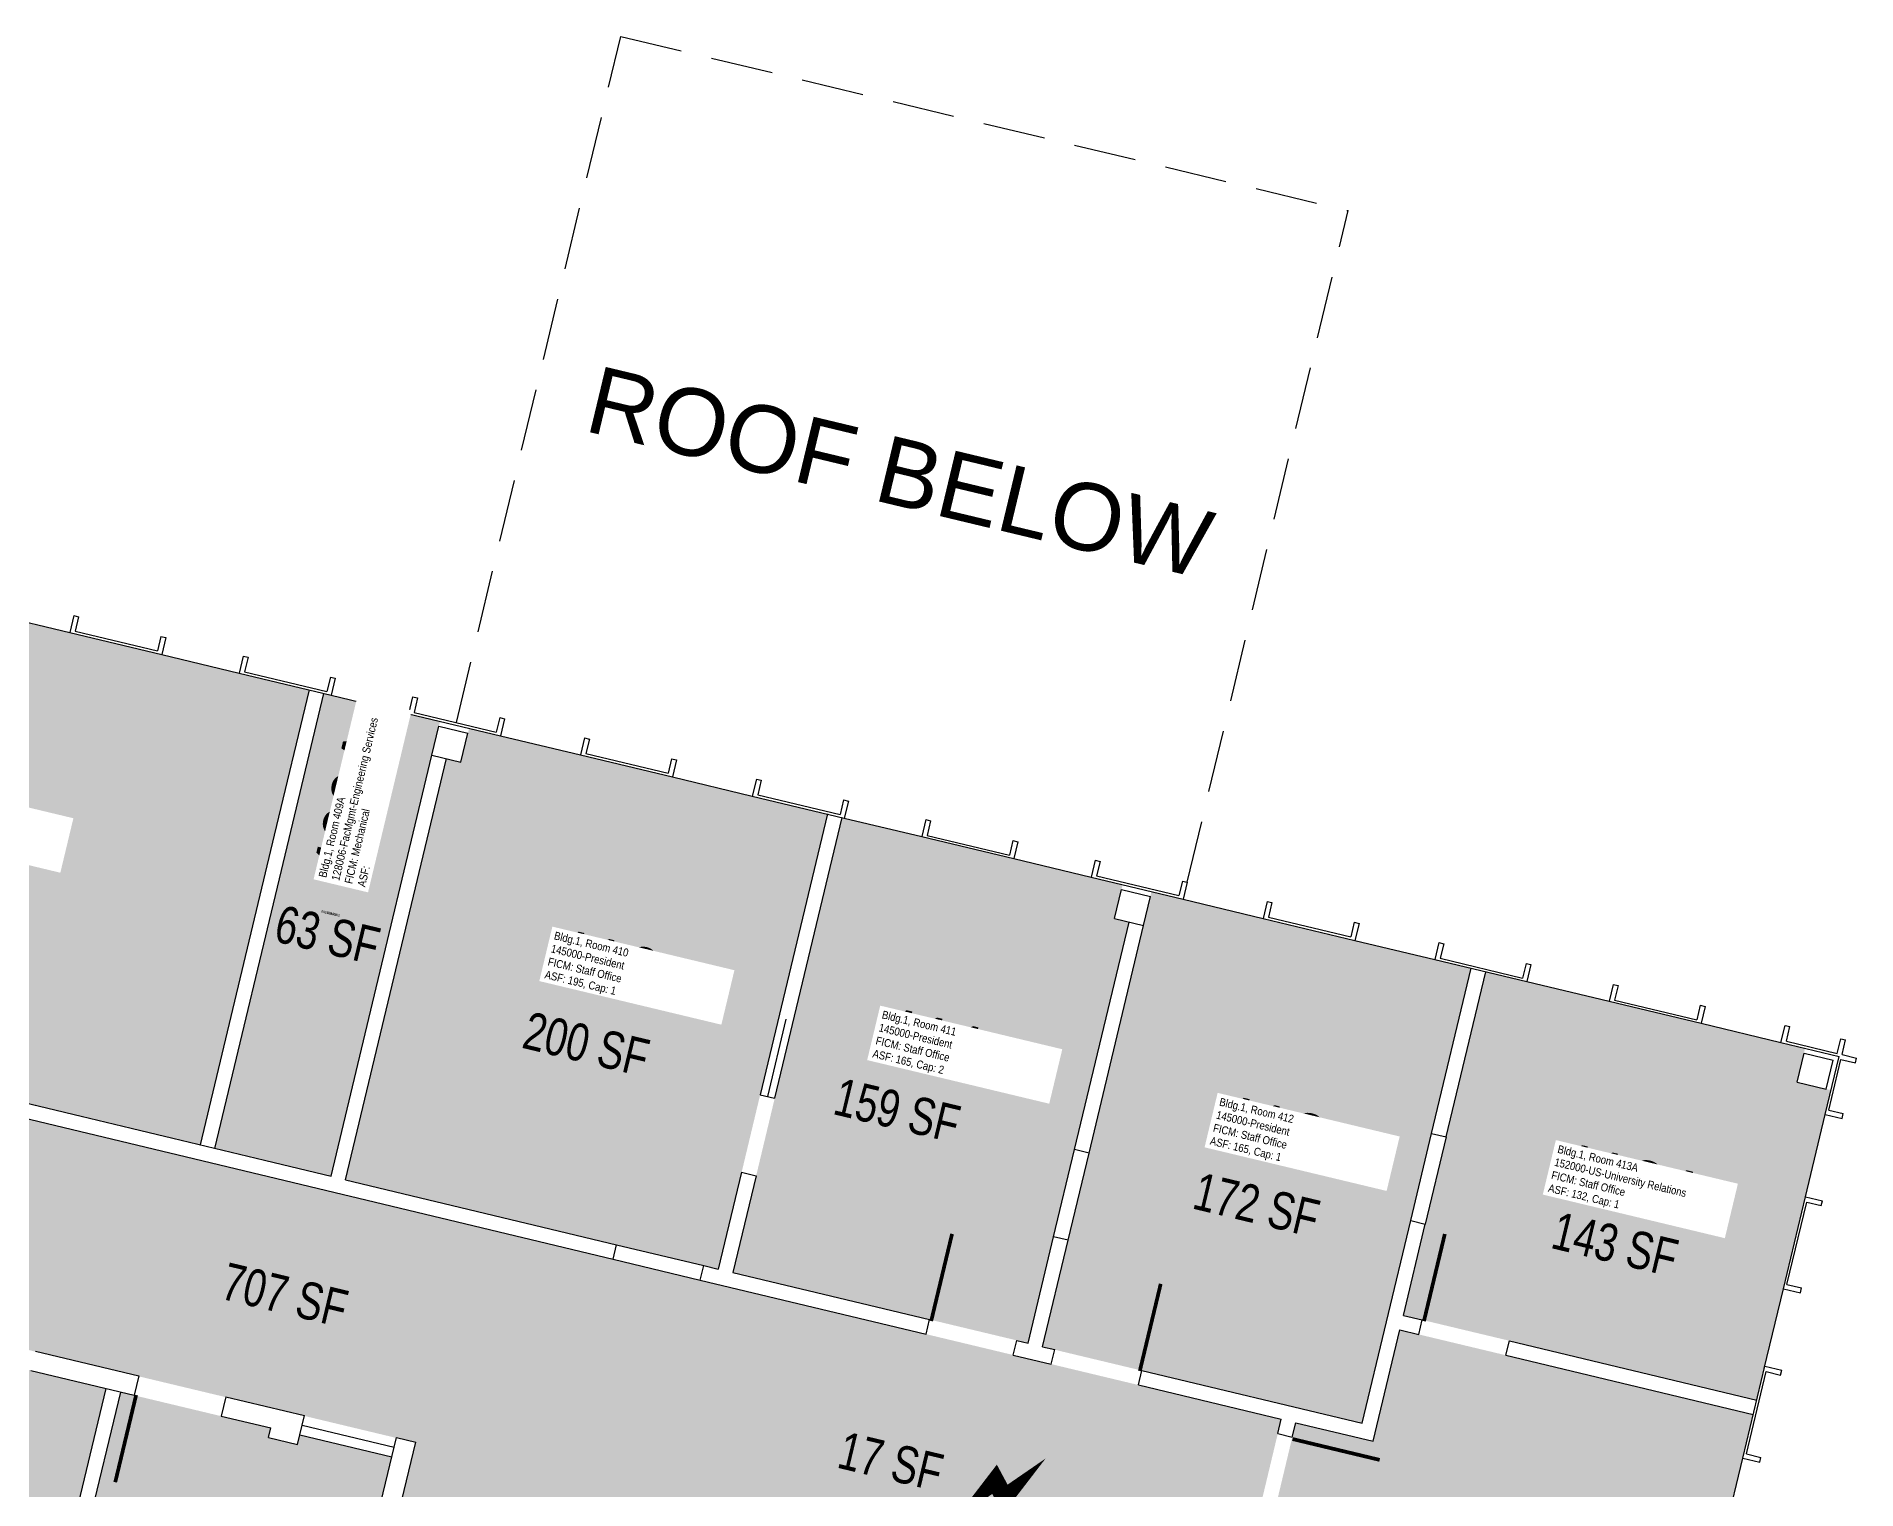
# Model space of a CAD drawing. Header units: inches. Extents: x 69220657 to 69222831, y 27675098 to 27677452.
# Drawn here: x 69222100 to 69222831, y 27676806 to 27677390 of the extents above; entities that cross this region are included whole.
import ezdxf
from ezdxf.enums import TextEntityAlignment as Align

# ---------------------------------------------------------------- set-up
doc = ezdxf.new("R2010")
doc.units = ezdxf.units.IN
doc.header["$LTSCALE"] = 100
doc.header["$MEASUREMENT"] = 0
doc.linetypes.add('DASHED2', pattern=[0.375, 0.25, -0.125])
doc.layers.get('0').update_dxf_attribs({"linetype": 'CONTINUOUS'})
for name, color, linetype in [('A-DOOR', 2, 'CONTINUOUS'), ('A-GLAZ', 1, 'CONTINUOUS'), ('A-IDEN-ICON', 4, 'CONTINUOUS'), ('A-IDEN-RNUM', 7, 'CONTINUOUS'), ('A-IDEN-SNUM', 4, 'CONTINUOUS'), ('A-IDEN-VNUM', 4, 'CONTINUOUS'), ('A-MISC', 3, 'DASHED2'), ('A-WALL', 5, 'CONTINUOUS'), ('AREA-TEXT', 3, 'CONTINUOUS'), ('Rooms-Category-Color', 7, 'CONTINUOUS'), ('Rooms-College-Color', 7, 'CONTINUOUS'), ('Rooms-Department-Color', 7, 'CONTINUOUS'), ('Rooms-Division-Color', 7, 'CONTINUOUS'), ('Rooms-Information', 7, 'CONTINUOUS')]:
    doc.layers.add(name, color=color, linetype=linetype)
doc.styles.add('Annotative', font='arial.ttf')
doc.styles.add('CP_AREA', font='arial.ttf', dxfattribs={"height": 15})
doc.styles.add('CP_ROOMSNUMBER', font='arial.ttf', dxfattribs={"height": 1})
doc.styles.add('CP_ROOMVNUMBER', font='arial.ttf', dxfattribs={"width": 0.85, "height": 0.075})

# ---------------------------------------------------------------- blocks, each defined once
blk = doc.blocks.new('CPELECT')
blk.add_lwpolyline([(0.0623, 0.0629, 0, 0.03, 0), (0.0105, -0.0168, 0.03, 0.03, 0), (-0.0105, 0.0068, 0.03, 0, 0), (-0.0623, -0.0729, 0.03, 0, 0)], format="xyseb")

msp = doc.modelspace()

# ---------------------------------------------------------------- hatches: boundary and pattern name
at = {"layer": 'Rooms-Category-Color', "true_color": 0xfa9ba3}
for points in [[(69221872.71, 27677207.8), (69221986.68, 27677180.55), (69221983.43, 27677166.93), (69221995.1, 27677164.14), (69221998.35, 27677177.76), (69222209.19, 27677127.19), (69222195.14, 27677068.56), (69222186.75, 27677033.55), (69222165.39, 27676944.37), (69221828.91, 27677024.98)], [(69222273.36, 27677111.82), (69222286.01, 27677108.79), (69222318.1, 27677101.12), (69222417.31, 27677077.4), (69222373.58, 27676894.55), (69222223.8, 27676930.37), (69222264.27, 27677099.6), (69222270.11, 27677098.2)], [(69222423.13, 27677075.94), (69222535.95, 27677048.96), (69222532.69, 27677035.34), (69222538.53, 27677033.95), (69222498.06, 27676864.72), (69222379.41, 27676893.09)], [(69222547.52, 27677046.08), (69222675.9, 27677015.38), (69222632.18, 27676832.54), (69222503.8, 27676863.24)], [(69222681.76, 27677013.98), (69222810.14, 27676983.28), (69222806.88, 27676969.66), (69222820.5, 27676966.41), (69222790.73, 27676841.92), (69222648.73, 27676875.87)], [(69222030.27, 27676869.82), (69222127.53, 27676846.56), (69222094.04, 27676706.51), (69221996.78, 27676729.77)], [(69222605.5, 27676832.75), (69222636.62, 27676825.31), (69222647.32, 27676870.05), (69222789.31, 27676836.09), (69222757.68, 27676703.82), (69222744.07, 27676707.07), (69222741.28, 27676695.4), (69222754.89, 27676692.15), (69222739.54, 27676627.96), (69222566.42, 27676669.36)], [(69222133.37, 27676845.05), (69222193.67, 27676830.63), (69222192.74, 27676826.74), (69222204.41, 27676823.95), (69222205.34, 27676827.84), (69222242.29, 27676819), (69222208.8, 27676678.95), (69222099.88, 27676705)]]:
    msp.add_hatch(color=241, dxfattribs=at).paths.add_polyline_path(points)
at = {"layer": 'Rooms-Category-Color', "true_color": 0xadadad}
for points in [[(69222215.02, 27677125.79), (69222240.26, 27677119.75), (69222261.7, 27677114.61), (69222230.15, 27676982.9), (69222217.9, 27676931.79), (69222171.22, 27676942.97), (69222215.03, 27677125.79), (69222215.03, 27677125.8)], [(69221676.77, 27677055.25), (69222599.66, 27676834.16), (69222549.42, 27676624.08), (69222446.33, 27676648.73), (69222472.84, 27676759.61), (69222478.68, 27676758.21), (69222481.47, 27676769.88), (69222353.09, 27676800.58), (69222346.58, 27676773.35), (69222245.43, 27676797.54), (69222251.94, 27676824.77), (69221655.75, 27676967.34)]]:
    msp.add_hatch(color=253, dxfattribs=at).paths.add_polyline_path(points)
at = {"layer": 'Rooms-College-Color', "true_color": 0x80bc67}
for points in [[(69221872.71, 27677207.8), (69221986.68, 27677180.55), (69221983.43, 27677166.93), (69221995.1, 27677164.14), (69221998.35, 27677177.76), (69222209.19, 27677127.19), (69222195.14, 27677068.56), (69222186.75, 27677033.55), (69222165.39, 27676944.37), (69221828.91, 27677024.98)], [(69222273.36, 27677111.82), (69222286.01, 27677108.79), (69222318.1, 27677101.12), (69222417.31, 27677077.4), (69222373.58, 27676894.55), (69222223.8, 27676930.37), (69222264.27, 27677099.6), (69222270.11, 27677098.2)], [(69222423.13, 27677075.94), (69222535.95, 27677048.96), (69222532.69, 27677035.34), (69222538.53, 27677033.95), (69222498.06, 27676864.72), (69222379.41, 27676893.09)], [(69222547.52, 27677046.08), (69222675.9, 27677015.38), (69222632.18, 27676832.54), (69222503.8, 27676863.24)], [(69222681.76, 27677013.98), (69222810.14, 27676983.28), (69222806.88, 27676969.66), (69222820.5, 27676966.41), (69222790.73, 27676841.92), (69222648.73, 27676875.87)], [(69222030.27, 27676869.82), (69222127.53, 27676846.56), (69222094.04, 27676706.51), (69221996.78, 27676729.77)], [(69222605.5, 27676832.75), (69222636.62, 27676825.31), (69222647.32, 27676870.05), (69222789.31, 27676836.09), (69222757.68, 27676703.82), (69222744.07, 27676707.07), (69222741.28, 27676695.4), (69222754.89, 27676692.15), (69222739.54, 27676627.96), (69222566.42, 27676669.36)], [(69222133.37, 27676845.05), (69222193.67, 27676830.63), (69222192.74, 27676826.74), (69222204.41, 27676823.95), (69222205.34, 27676827.84), (69222242.29, 27676819), (69222208.8, 27676678.95), (69222099.88, 27676705)]]:
    msp.add_hatch(color=83, dxfattribs=at).paths.add_polyline_path(points)
at = {"layer": 'Rooms-College-Color', "true_color": 0xadadad}
for points in [[(69222215.02, 27677125.79), (69222240.26, 27677119.75), (69222261.7, 27677114.61), (69222230.15, 27676982.9), (69222217.9, 27676931.79), (69222171.22, 27676942.97), (69222215.03, 27677125.79), (69222215.03, 27677125.8)], [(69221676.77, 27677055.25), (69222599.66, 27676834.16), (69222549.42, 27676624.08), (69222446.33, 27676648.73), (69222472.84, 27676759.61), (69222478.68, 27676758.21), (69222481.47, 27676769.88), (69222353.09, 27676800.58), (69222346.58, 27676773.35), (69222245.43, 27676797.54), (69222251.94, 27676824.77), (69221655.75, 27676967.34)]]:
    msp.add_hatch(color=253, dxfattribs=at).paths.add_polyline_path(points)
at = {"layer": 'Rooms-Department-Color', "true_color": 0xda49d0}
for points in [[(69221872.71, 27677207.8), (69221986.68, 27677180.55), (69221983.43, 27677166.93), (69221995.1, 27677164.14), (69221998.35, 27677177.76), (69222209.19, 27677127.19), (69222195.14, 27677068.56), (69222186.75, 27677033.55), (69222165.39, 27676944.37), (69221828.91, 27677024.98)], [(69222273.36, 27677111.82), (69222286.01, 27677108.79), (69222318.1, 27677101.12), (69222417.31, 27677077.4), (69222373.58, 27676894.55), (69222223.8, 27676930.37), (69222264.27, 27677099.6), (69222270.11, 27677098.2)], [(69222423.13, 27677075.94), (69222535.95, 27677048.96), (69222532.69, 27677035.34), (69222538.53, 27677033.95), (69222498.06, 27676864.72), (69222379.41, 27676893.09)], [(69222547.52, 27677046.08), (69222675.9, 27677015.38), (69222632.18, 27676832.54), (69222503.8, 27676863.24)], [(69222030.27, 27676869.82), (69222127.53, 27676846.56), (69222094.04, 27676706.51), (69221996.78, 27676729.77)]]:
    msp.add_hatch(color=213, dxfattribs=at).paths.add_polyline_path(points)
at = {"layer": 'Rooms-Department-Color', "true_color": 0xacacac}
for points in [[(69222215.02, 27677125.79), (69222240.26, 27677119.75), (69222261.7, 27677114.61), (69222230.15, 27676982.9), (69222217.9, 27676931.79), (69222171.22, 27676942.97), (69222215.03, 27677125.79), (69222215.03, 27677125.8)], [(69221676.77, 27677055.25), (69222599.66, 27676834.16), (69222549.42, 27676624.08), (69222446.33, 27676648.73), (69222472.84, 27676759.61), (69222478.68, 27676758.21), (69222481.47, 27676769.88), (69222353.09, 27676800.58), (69222346.58, 27676773.35), (69222245.43, 27676797.54), (69222251.94, 27676824.77), (69221655.75, 27676967.34)]]:
    msp.add_hatch(color=253, dxfattribs=at).paths.add_polyline_path(points)
at = {"layer": 'Rooms-Department-Color', "true_color": 0xfefdc8}
for points in [[(69222681.76, 27677013.98), (69222810.14, 27676983.28), (69222806.88, 27676969.66), (69222820.5, 27676966.41), (69222790.73, 27676841.92), (69222648.73, 27676875.87)], [(69222605.5, 27676832.75), (69222636.62, 27676825.31), (69222647.32, 27676870.05), (69222789.31, 27676836.09), (69222757.68, 27676703.82), (69222744.07, 27676707.07), (69222741.28, 27676695.4), (69222754.89, 27676692.15), (69222739.54, 27676627.96), (69222566.42, 27676669.36)], [(69222133.37, 27676845.05), (69222193.67, 27676830.63), (69222192.74, 27676826.74), (69222204.41, 27676823.95), (69222205.34, 27676827.84), (69222242.29, 27676819), (69222208.8, 27676678.95), (69222099.88, 27676705)]]:
    msp.add_hatch(color=7, dxfattribs=at).paths.add_polyline_path(points)
at = {"layer": 'Rooms-Division-Color', "true_color": 0xda49d0}
for points in [[(69221872.71, 27677207.8), (69221986.68, 27677180.55), (69221983.43, 27677166.93), (69221995.1, 27677164.14), (69221998.35, 27677177.76), (69222209.19, 27677127.19), (69222195.14, 27677068.56), (69222186.75, 27677033.55), (69222165.39, 27676944.37), (69221828.91, 27677024.98)], [(69222273.36, 27677111.82), (69222286.01, 27677108.79), (69222318.1, 27677101.12), (69222417.31, 27677077.4), (69222373.58, 27676894.55), (69222223.8, 27676930.37), (69222264.27, 27677099.6), (69222270.11, 27677098.2)], [(69222423.13, 27677075.94), (69222535.95, 27677048.96), (69222532.69, 27677035.34), (69222538.53, 27677033.95), (69222498.06, 27676864.72), (69222379.41, 27676893.09)], [(69222547.52, 27677046.08), (69222675.9, 27677015.38), (69222632.18, 27676832.54), (69222503.8, 27676863.24)], [(69222030.27, 27676869.82), (69222127.53, 27676846.56), (69222094.04, 27676706.51), (69221996.78, 27676729.77)]]:
    msp.add_hatch(color=213, dxfattribs=at).paths.add_polyline_path(points)
at = {"layer": 'Rooms-Division-Color', "true_color": 0xadadad}
for points in [[(69222215.02, 27677125.79), (69222240.26, 27677119.75), (69222261.7, 27677114.61), (69222230.15, 27676982.9), (69222217.9, 27676931.79), (69222171.22, 27676942.97), (69222215.03, 27677125.79), (69222215.03, 27677125.8)], [(69221676.77, 27677055.25), (69222599.66, 27676834.16), (69222549.42, 27676624.08), (69222446.33, 27676648.73), (69222472.84, 27676759.61), (69222478.68, 27676758.21), (69222481.47, 27676769.88), (69222353.09, 27676800.58), (69222346.58, 27676773.35), (69222245.43, 27676797.54), (69222251.94, 27676824.77), (69221655.75, 27676967.34)]]:
    msp.add_hatch(color=253, dxfattribs=at).paths.add_polyline_path(points)
at = {"layer": 'Rooms-Division-Color', "true_color": 0xfefdc8}
for points in [[(69222681.76, 27677013.98), (69222810.14, 27676983.28), (69222806.88, 27676969.66), (69222820.5, 27676966.41), (69222790.73, 27676841.92), (69222648.73, 27676875.87)], [(69222605.5, 27676832.75), (69222636.62, 27676825.31), (69222647.32, 27676870.05), (69222789.31, 27676836.09), (69222757.68, 27676703.82), (69222744.07, 27676707.07), (69222741.28, 27676695.4), (69222754.89, 27676692.15), (69222739.54, 27676627.96), (69222566.42, 27676669.36)], [(69222133.37, 27676845.05), (69222193.67, 27676830.63), (69222192.74, 27676826.74), (69222204.41, 27676823.95), (69222205.34, 27676827.84), (69222242.29, 27676819), (69222208.8, 27676678.95), (69222099.88, 27676705)]]:
    msp.add_hatch(color=7, dxfattribs=at).paths.add_polyline_path(points)

# ---------------------------------------------------------------- linework, layer by layer
at = {"layer": 'A-DOOR'}
msp.add_line((69222400.64, 27676994.95), (69222393.19, 27676963.83), dxfattribs=at)
for points in [[(69222459.02, 27676873.62, 1.5, 1.5, 0), (69222467.41, 27676908.63, 0, 0, 0), (69222468.14, 27676908.46, 0, 0, -0.414214), (69222492.95, 27676863.95, 0, 0, -0.414214)], [(69222657, 27676873.57, 1.5, 1.5, 0), (69222665.39, 27676908.58, 0, 0, 0), (69222666.12, 27676908.41, 0, 0, -0.414214), (69222690.93, 27676863.9, 0, 0, -0.414214)], [(69222542.85, 27676853.54, 1.5, 1.5, 0), (69222551.24, 27676888.55, 0, 0, 0), (69222550.51, 27676888.72, 0, 0, 0.414214), (69222508.22, 27676860.29, 0, 0, 0.414214)], [(69222139.58, 27676843.87, 1.5, 1.5, 0), (69222131.19, 27676808.86, 0, 0, 0), (69222131.92, 27676808.69, 0, 0, 0.414214), (69222174.21, 27676837.12, 0, 0, 0.414214)], [(69222604.22, 27676826.2, 1.5, 1.5, 0), (69222639.23, 27676817.81, 0, 0, 0), (69222639.05, 27676817.08, 0, 0, -0.414214), (69222594.55, 27676792.27, 0, 0, -0.414214)]]:
    msp.add_lwpolyline(points, format="xyseb", dxfattribs=at)
at = {"layer": 'A-GLAZ'}
for p, q in [((69222080.82, 27677157.95), (69222112.91, 27677150.26)), ((69222149.86, 27677141.4), (69222180.98, 27677133.95)), ((69222217.94, 27677125.1), (69222249.06, 27677117.64)), ((69222286.01, 27677108.79), (69222318.1, 27677101.1)), ((69222355.06, 27677092.25), (69222387.15, 27677084.56)), ((69222424.1, 27677075.71), (69222455.22, 27677068.25)), ((69222492.18, 27677059.4), (69222523.3, 27677051.94)), ((69222560.25, 27677043.09), (69222592.34, 27677035.4)), ((69222629.3, 27677026.55), (69222661.39, 27677018.86)), ((69222698.34, 27677010.01), (69222731.41, 27677002.08)), ((69222768.36, 27676993.23), (69222800.46, 27676985.54)), ((69222810.28, 27676923.55), (69222818.2, 27676956.61)), ((69222793.74, 27676854.5), (69222801.43, 27676886.59)), ((69222777.43, 27676786.43), (69222785.12, 27676818.52))]:
    msp.add_line(p, q, dxfattribs=at)
at = {"layer": 'A-MISC'}
for p, q in [((69222268.25, 27677114.07), (69222334.3, 27677389.77)), ((69222334.3, 27677389.77), (69222626.53, 27677319.76)), ((69222561.88, 27677049.9), (69222626.53, 27677319.76))]:
    msp.add_line(p, q, dxfattribs=at)
at = {"layer": 'A-WALL'}
for p, q in [((69222114.54, 27677157.06), (69222112.91, 27677150.26)), ((69222114.54, 27677157.06), (69222116.49, 27677156.6)), ((69222116.49, 27677156.6), (69222115.09, 27677150.76)), ((69222112.91, 27677150.26), (69222149.86, 27677141.4)), ((69222115.09, 27677150.76), (69222148.15, 27677142.84)), ((69222149.55, 27677148.68), (69222148.15, 27677142.84)), ((69222149.55, 27677148.68), (69222151.5, 27677148.21)), ((69222151.5, 27677148.21), (69222149.86, 27677141.4)), ((69222182.61, 27677140.76), (69222180.98, 27677133.95)), ((69222182.61, 27677140.76), (69222184.56, 27677140.29)), ((69222184.56, 27677140.29), (69222183.16, 27677134.46)), ((69222180.98, 27677133.95), (69222217.94, 27677125.1)), ((69222183.16, 27677134.46), (69222216.23, 27677126.53)), ((69222217.62, 27677132.37), (69222216.23, 27677126.53)), ((69222217.62, 27677132.37), (69222219.57, 27677131.9)), ((69222219.57, 27677131.9), (69222217.94, 27677125.1)), ((69222195.21, 27677068.84), (69222209.19, 27677127.19)), ((69222201.04, 27677067.45), (69222215.02, 27677125.79)), ((69222250.69, 27677124.45), (69222249.06, 27677117.64)), ((69222250.69, 27677124.45), (69222252.63, 27677123.98)), ((69222252.63, 27677123.98), (69222251.24, 27677118.15)), ((69222249.06, 27677117.64), (69222286.01, 27677108.79)), ((69222251.24, 27677118.15), (69222284.3, 27677110.23)), ((69222285.7, 27677116.06), (69222284.3, 27677110.23)), ((69222285.7, 27677116.06), (69222287.64, 27677115.6)), ((69222258.44, 27677101), (69222261.23, 27677112.67)), ((69222261.23, 27677112.67), (69222272.9, 27677109.87)), ((69222270.11, 27677098.2), (69222272.9, 27677109.87)), ((69222287.64, 27677115.6), (69222286.01, 27677108.79)), ((69222319.73, 27677107.91), (69222318.1, 27677101.1)), ((69222319.73, 27677107.91), (69222321.68, 27677107.44)), ((69222321.68, 27677107.44), (69222320.28, 27677101.61)), ((69222320.28, 27677101.61), (69222353.35, 27677093.68)), ((69222227.59, 27676946.49), (69222264.27, 27677099.6)), ((69222230.15, 27676982.9), (69222258.44, 27677101)), ((69222258.44, 27677101), (69222270.11, 27677098.2)), ((69222318.1, 27677101.1), (69222355.06, 27677092.25)), ((69222354.74, 27677099.52), (69222353.35, 27677093.68)), ((69222354.74, 27677099.52), (69222356.69, 27677099.05)), ((69222356.69, 27677099.05), (69222355.06, 27677092.25)), ((69222388.78, 27677091.37), (69222387.15, 27677084.56)), ((69222388.78, 27677091.37), (69222390.73, 27677090.9)), ((69222390.73, 27677090.9), (69222389.33, 27677085.06)), ((69222387.15, 27677084.56), (69222424.1, 27677075.71)), ((69222389.33, 27677085.06), (69222422.39, 27677077.14)), ((69222423.79, 27677082.98), (69222422.39, 27677077.14)), ((69222423.79, 27677082.98), (69222425.74, 27677082.51)), ((69222425.74, 27677082.51), (69222424.1, 27677075.71)), ((69222417.3, 27677077.34), (69222390.27, 27676964.53)), ((69222423.13, 27677075.94), (69222396.11, 27676963.13)), ((69222456.85, 27677075.06), (69222455.22, 27677068.25)), ((69222456.85, 27677075.06), (69222458.8, 27677074.59)), ((69222458.8, 27677074.59), (69222457.4, 27677068.76)), ((69222165.39, 27676944.37), (69222195.21, 27677068.84)), ((69222171.22, 27676942.97), (69222201.04, 27677067.45)), ((69222455.22, 27677068.25), (69222492.18, 27677059.4)), ((69222457.4, 27677068.76), (69222490.47, 27677060.84)), ((69222491.86, 27677066.67), (69222490.47, 27677060.84)), ((69222491.86, 27677066.67), (69222493.81, 27677066.2)), ((69222493.81, 27677066.2), (69222492.18, 27677059.4)), ((69222524.93, 27677058.75), (69222523.3, 27677051.94)), ((69222524.93, 27677058.75), (69222526.87, 27677058.28)), ((69222526.87, 27677058.28), (69222525.48, 27677052.45)), ((69222523.3, 27677051.94), (69222560.25, 27677043.09)), ((69222525.48, 27677052.45), (69222558.54, 27677044.53)), ((69222559.94, 27677050.36), (69222558.54, 27677044.53)), ((69222559.94, 27677050.36), (69222561.88, 27677049.9)), ((69222532.68, 27677035.3), (69222535.47, 27677046.97)), ((69222535.47, 27677046.97), (69222547.14, 27677044.17)), ((69222544.35, 27677032.5), (69222547.14, 27677044.17)), ((69222561.88, 27677049.9), (69222560.25, 27677043.09)), ((69222593.97, 27677042.21), (69222592.34, 27677035.4)), ((69222593.97, 27677042.21), (69222595.92, 27677041.74)), ((69222595.92, 27677041.74), (69222594.52, 27677035.91)), ((69222594.52, 27677035.91), (69222627.59, 27677027.99)), ((69222516.61, 27676942.49), (69222538.51, 27677033.9)), ((69222522.45, 27676941.09), (69222544.35, 27677032.5)), ((69222532.68, 27677035.3), (69222544.35, 27677032.5)), ((69222592.34, 27677035.4), (69222629.3, 27677026.55)), ((69222628.98, 27677033.82), (69222627.59, 27677027.99)), ((69222628.98, 27677033.82), (69222630.93, 27677033.35)), ((69222630.93, 27677033.35), (69222629.3, 27677026.55)), ((69222663.02, 27677025.67), (69222661.39, 27677018.86)), ((69222663.02, 27677025.67), (69222664.97, 27677025.2)), ((69222664.97, 27677025.2), (69222663.57, 27677019.37)), ((69222660.07, 27676948.98), (69222675.98, 27677015.36)), ((69222661.39, 27677018.86), (69222698.34, 27677010.01)), ((69222663.57, 27677019.37), (69222696.63, 27677011.44)), ((69222665.91, 27676947.58), (69222681.81, 27677013.97)), ((69222698.03, 27677017.28), (69222696.63, 27677011.44)), ((69222698.03, 27677017.28), (69222699.98, 27677016.81)), ((69222699.98, 27677016.81), (69222698.34, 27677010.01)), ((69222733.04, 27677008.89), (69222731.41, 27677002.08)), ((69222733.04, 27677008.89), (69222734.98, 27677008.43)), ((69222734.98, 27677008.43), (69222733.59, 27677002.59)), ((69222731.41, 27677002.08), (69222768.36, 27676993.23)), ((69222733.59, 27677002.59), (69222766.65, 27676994.67)), ((69222768.05, 27677000.51), (69222766.65, 27676994.67)), ((69222768.05, 27677000.51), (69222769.99, 27677000.04)), ((69222769.99, 27677000.04), (69222768.36, 27676993.23)), ((69222800.46, 27676985.54), (69222802.09, 27676992.35)), ((69222802.09, 27676992.35), (69222804.03, 27676991.89)), ((69222802.63, 27676986.05), (69222804.03, 27676991.89)), ((69222800.46, 27676985.54), (69222823.79, 27676979.95)), ((69222802.63, 27676986.05), (69222823.06, 27676981.16)), ((69222823.06, 27676981.16), (69222824.45, 27676986.99)), ((69222824.45, 27676986.99), (69222826.4, 27676986.53)), ((69222825, 27676980.69), (69222826.4, 27676986.53)), ((69222217.9, 27676931.79), (69222230.15, 27676982.9)), ((69222806.92, 27676969.6), (69222809.71, 27676981.27)), ((69222809.71, 27676981.27), (69222821.38, 27676978.47)), ((69222818.2, 27676956.61), (69222823.79, 27676979.95)), ((69222818.59, 27676966.8), (69222821.38, 27676978.47)), ((69222819.64, 27676958.32), (69222824.53, 27676978.75)), ((69222824.53, 27676978.75), (69222830.37, 27676977.35)), ((69222825, 27676980.69), (69222830.84, 27676979.29)), ((69222830.37, 27676977.35), (69222830.84, 27676979.29)), ((69222031.1, 27676970.37), (69222331.26, 27676898.46)), ((69222032.5, 27676976.2), (69222217.9, 27676931.79)), ((69222390.27, 27676964.53), (69222396.11, 27676963.13)), ((69222806.92, 27676969.6), (69222818.59, 27676966.8)), ((69222818.2, 27676956.61), (69222825.01, 27676954.98)), ((69222819.64, 27676958.32), (69222825.48, 27676956.93)), ((69222825.01, 27676954.98), (69222825.48, 27676956.93)), ((69222651.69, 27676913.97), (69222660.07, 27676948.98)), ((69222660.07, 27676948.98), (69222665.91, 27676947.58)), ((69222223.74, 27676930.39), (69222227.59, 27676946.49)), ((69222508.23, 27676907.48), (69222516.61, 27676942.49)), ((69222514.06, 27676906.08), (69222522.45, 27676941.09)), ((69222522.45, 27676941.09), (69222516.61, 27676942.49)), ((69222665.91, 27676947.58), (69222657.52, 27676912.57)), ((69222382.82, 27676933.41), (69222373.5, 27676894.51)), ((69222382.82, 27676933.41), (69222388.65, 27676932.01)), ((69222223.74, 27676930.39), (69222332.65, 27676904.29)), ((69222388.65, 27676932.01), (69222379.33, 27676893.11)), ((69222801.43, 27676886.59), (69222810.28, 27676923.55)), ((69222802.87, 27676888.31), (69222810.79, 27676921.37)), ((69222810.28, 27676923.55), (69222817.09, 27676921.92)), ((69222810.79, 27676921.37), (69222816.62, 27676919.97)), ((69222816.62, 27676919.97), (69222817.09, 27676921.92)), ((69222632.18, 27676832.54), (69222651.69, 27676913.97)), ((69222648.73, 27676875.87), (69222657.52, 27676912.57)), ((69222651.69, 27676913.97), (69222657.52, 27676912.57)), ((69222331.26, 27676898.46), (69222332.65, 27676904.29)), ((69222332.65, 27676904.29), (69222367.66, 27676895.91)), ((69222497.98, 27676864.69), (69222508.23, 27676907.48)), ((69222503.81, 27676863.29), (69222514.06, 27676906.08)), ((69222514.06, 27676906.08), (69222508.23, 27676907.48)), ((69222331.26, 27676898.46), (69222366.26, 27676890.07)), ((69222366.26, 27676890.07), (69222367.66, 27676895.91)), ((69222366.26, 27676890.07), (69222456.98, 27676868.34)), ((69222367.66, 27676895.91), (69222373.5, 27676894.51)), ((69222379.33, 27676893.11), (69222458.38, 27676874.17)), ((69222801.43, 27676886.59), (69222808.24, 27676884.96)), ((69222802.87, 27676888.31), (69222808.7, 27676886.91)), ((69222808.24, 27676884.96), (69222808.7, 27676886.91)), ((69222648.73, 27676875.87), (69222656.34, 27676874.05)), ((69222456.98, 27676868.34), (69222458.38, 27676874.17)), ((69222636.61, 27676825.31), (69222647.33, 27676870.04)), ((69222647.33, 27676870.04), (69222654.95, 27676868.22)), ((69222654.95, 27676868.22), (69222656.34, 27676874.05)), ((69222099.2, 27676861.51), (69222140.65, 27676851.58)), ((69222491.99, 27676859.95), (69222493.39, 27676865.79)), ((69222493.39, 27676865.79), (69222497.98, 27676864.69)), ((69222503.81, 27676863.29), (69222508.66, 27676862.13)), ((69222507.26, 27676856.29), (69222508.66, 27676862.13)), ((69222689.96, 27676859.83), (69222691.35, 27676865.66)), ((69222691.35, 27676865.66), (69222790.71, 27676841.86)), ((69222097.34, 27676853.73), (69222138.79, 27676843.8)), ((69222491.99, 27676859.95), (69222507.26, 27676856.29)), ((69222542.27, 27676847.91), (69222543.67, 27676853.74)), ((69222543.67, 27676853.74), (69222632.18, 27676832.54)), ((69222689.96, 27676859.83), (69222789.31, 27676836.02)), ((69222785.12, 27676818.52), (69222793.97, 27676855.47)), ((69222786.56, 27676820.23), (69222794.48, 27676853.3)), ((69222793.97, 27676855.47), (69222800.78, 27676853.84)), ((69222794.48, 27676853.3), (69222800.32, 27676851.9)), ((69222800.32, 27676851.9), (69222800.78, 27676853.84)), ((69222093.99, 27676706.45), (69222127.54, 27676846.49)), ((69222140.65, 27676851.58), (69222138.79, 27676843.8)), ((69222542.27, 27676847.91), (69222599.66, 27676834.16)), ((69222099.83, 27676705.05), (69222133.38, 27676845.09)), ((69222175.66, 27676843.19), (69222173.8, 27676835.41)), ((69222175.66, 27676843.19), (69222207.2, 27676835.63)), ((69222173.8, 27676835.41), (69222193.67, 27676830.65)), ((69222204.41, 27676823.96), (69222207.2, 27676835.63)), ((69222206.27, 27676831.74), (69222243.23, 27676822.89)), ((69222598.28, 27676828.39), (69222599.66, 27676834.16)), ((69222604.11, 27676826.99), (69222605.5, 27676832.76)), ((69222605.5, 27676832.76), (69222636.61, 27676825.31)), ((69222192.74, 27676826.76), (69222193.67, 27676830.65)), ((69222192.74, 27676826.76), (69222204.41, 27676823.96)), ((69222205.34, 27676827.85), (69222242.29, 27676819)), ((69222211.54, 27676690.63), (69222244.16, 27676826.78)), ((69222244.16, 27676826.78), (69222251.94, 27676824.91)), ((69222245.42, 27676797.69), (69222251.94, 27676824.91)), ((69222598.28, 27676828.39), (69222604.11, 27676826.99)), ((69222785.12, 27676818.52), (69222791.93, 27676816.89)), ((69222786.56, 27676820.23), (69222792.39, 27676818.83)), ((69222791.93, 27676816.89), (69222792.39, 27676818.83))]:
    msp.add_line(p, q, dxfattribs=at)

# ---------------------------------------------------------------- block references
at = {"layer": 'A-IDEN-ICON', "xscale": 240, "yscale": 240, "zscale": 240, "rotation": 346.5276805395032}
msp.add_blockref('CPELECT', (69222486.91, 27676807.17), dxfattribs=at)

# ---------------------------------------------------------------- texts
at = {"layer": 'A-IDEN-RNUM', "style": 'CP_ROOMSNUMBER', "width": 0.85}
for s, p in [('0409-A0', (69222217.72, 27677037.4)), ('0410-00', (69222327.55, 27677016.06)), ('0411-00', (69222459.32, 27676984.49)), ('0412-00', (69222594.89, 27676949.44)), ('0413-A0', (69222739.41, 27676928.19))]:
    msp.add_text(s, height=1, rotation=346.52768, dxfattribs=at).set_placement(p, align=Align.MIDDLE)
at = {"layer": 'A-IDEN-SNUM', "style": 'CP_ROOMSNUMBER', "width": 0.85}
for s, p in [('00100409A0', (69222217.72, 27677037.4)), ('0010041000', (69222327.55, 27677016.06)), ('0010041100', (69222459.32, 27676984.49)), ('0010041200', (69222594.89, 27676949.44)), ('00100413A0', (69222739.41, 27676928.19))]:
    msp.add_text(s, height=1, rotation=346.52768, dxfattribs=at).set_placement(p, align=Align.MIDDLE)
at = {"layer": 'A-IDEN-VNUM', "style": 'CP_ROOMVNUMBER', "width": 0.85}
for s, rotation, p in [('409A', 76.52768, (69222228.09, 27677080.73)), ('410', 346.52768, (69222327.55, 27677016.06)), ('411', 346.52768, (69222459.32, 27676984.49)), ('412', 346.52768, (69222594.89, 27676949.44)), ('413A', 346.52768, (69222739.41, 27676928.19))]:
    msp.add_text(s, height=22.5, rotation=rotation, dxfattribs=at).set_placement(p, align=Align.MIDDLE)
at = {"layer": 'A-MISC', "style": 'Annotative'}
msp.add_text('ROOF BELOW', height=27, rotation=346.52768, dxfattribs=at).set_placement((69222446.42, 27677214.79), align=Align.MIDDLE)
at = {"layer": 'AREA-TEXT', "style": 'CP_AREA', "width": 0.75}
for s, p in [('63 SF', (69222216.46, 27677028.79)), ('200 SF', (69222320.45, 27676984.91)), ('159 SF', (69222445.35, 27676958.29)), ('172 SF', (69222589.74, 27676920.34)), ('143 SF', (69222733.78, 27676904.47)), ('707 SF', (69222199.33, 27676884.1)), ('17 SF', (69222442.77, 27676817.25))]:
    msp.add_text(s, height=15, rotation=346.52768, dxfattribs=at).set_placement(p, align=Align.MIDDLE_CENTER)

# ---------------------------------------------------------------- next in the draw order: texts
at = {"layer": 'Rooms-Information', "char_height": 3.2143, "width": 72, "attachment_point": 7, "style": 'CP_ROOMVNUMBER', "bg_fill": 3, "box_fill_scale": 1.5, "bg_fill_color": 256, "bg_fill_true_color": 13158600, "bg_fill_transparency": 0}
for s, insert, rotation in [('Bldg.1, Room 409A^M^J128006-FacMgmt-Engineering Services^M^JFICM: Mechanical^M^JASF: ', (69222231.62, 27677047.78), 76.52768), ('Bldg.1, Room 409^M^J145000-President^M^JFICM: Conference Room^M^JASF: 495, Cap: 18', (69222037.7, 27677071.51), 346.52768), ('Bldg.1, Room 410^M^J145000-President^M^JFICM: Staff Office^M^JASF: 195, Cap: 1', (69222303.29, 27677010.45), 346.52768), ('Bldg.1, Room 411^M^J145000-President^M^JFICM: Staff Office^M^JASF: 165, Cap: 2', (69222435.02, 27676978.7), 346.52768), ('Bldg.1, Room 412^M^J145000-President^M^JFICM: Staff Office^M^JASF: 165, Cap: 1', (69222570.58, 27676943.65), 346.52768), ('Bldg.1, Room 413A^M^J152000-US-University Relations^M^JFICM: Staff Office^M^JASF: 132, Cap: 1', (69222706.47, 27676924.67), 346.52768)]:
    msp.add_mtext(s, dxfattribs=dict(at, insert=insert, rotation=rotation))

doc.saveas('drawing.dxf')
